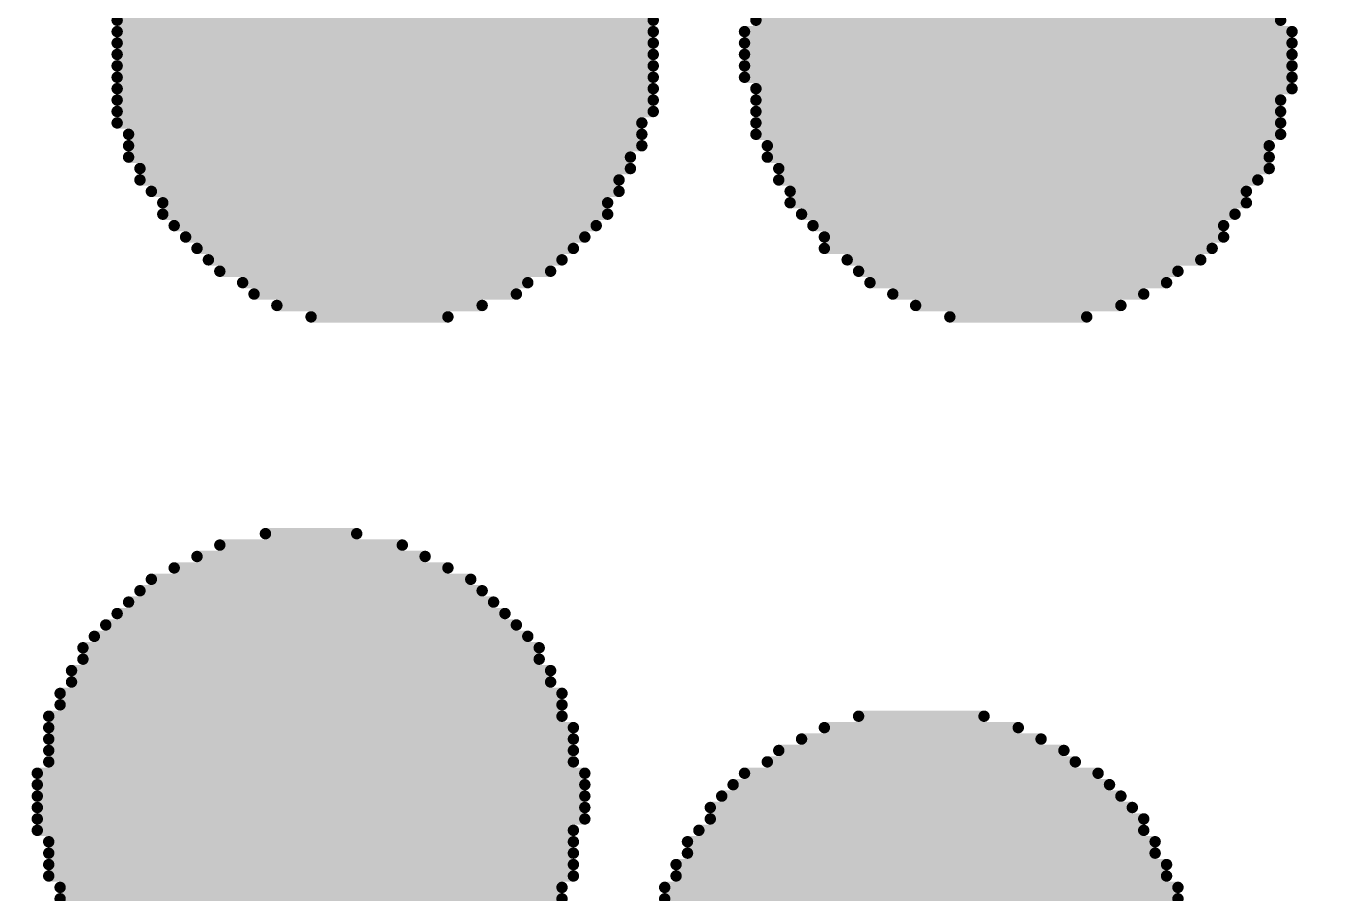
# Model space of a CAD drawing. Header units: inches. Extents: x 0 to 5455, y -5 to 5444.
# Drawn here: x 20.414 to 21.135, y 31.534 to 32.017 of the extents above; entities that cross this region are included whole.
import ezdxf

# ---------------------------------------------------------------- set-up
doc = ezdxf.new("R2010")
doc.units = ezdxf.units.IN
doc.layers.add('Bottom Overlay', color=54, linetype='Continuous')
doc.layers.add('PCBD Notes', color=76, linetype='Continuous')

# ---------------------------------------------------------------- blocks, each defined once
blk = doc.blocks.new('FIDUCIAL_IPC_7351A_31')
at = {"layer": 'PCBD Notes'}
blk.add_lwpolyline([(5, 0, 0.254, 0.254, 1), (-5, 0, 0.254, 0.254, 1)], format="xyseb", close=True, dxfattribs=at)
blk = doc.blocks.new('5394DE47_A0E8_4329_8464_7791B7C19310_33')
at = {"layer": 'Bottom Overlay'}
for points in [[(1.0747, -2.57515, 0.00635, 0.00635, 0), (0.78895, -2.57515, 0.00635, 0.00635, 0)], [(1.41125, -2.57515, 0.00635, 0.00635, 0), (1.13185, -2.57515, 0.00635, 0.00635, 0)], [(1.0747, -2.5815, 0.00635, 0.00635, 0), (0.78895, -2.5815, 0.00635, 0.00635, 0)], [(1.41125, -2.5815, 0.00635, 0.00635, 0), (1.13185, -2.5815, 0.00635, 0.00635, 0)], [(1.06835, -2.58785, 0.00635, 0.00635, 0), (0.7953, -2.58785, 0.00635, 0.00635, 0)], [(1.4176, -2.58785, 0.00635, 0.00635, 0), (1.1255, -2.58785, 0.00635, 0.00635, 0)], [(1.06835, -2.5942, 0.00635, 0.00635, 0), (0.7953, -2.5942, 0.00635, 0.00635, 0)], [(1.4176, -2.5942, 0.00635, 0.00635, 0), (1.1255, -2.5942, 0.00635, 0.00635, 0)], [(1.062, -2.60055, 0.00635, 0.00635, 0), (0.80165, -2.60055, 0.00635, 0.00635, 0)], [(1.4176, -2.60055, 0.00635, 0.00635, 0), (1.1255, -2.60055, 0.00635, 0.00635, 0)], [(1.062, -2.6069, 0.00635, 0.00635, 0), (0.80165, -2.6069, 0.00635, 0.00635, 0)], [(1.05565, -2.61325, 0.00635, 0.00635, 0), (0.808, -2.61325, 0.00635, 0.00635, 0)], [(1.4176, -2.6069, 0.00635, 0.00635, 0), (1.1255, -2.6069, 0.00635, 0.00635, 0)], [(1.42395, -2.61325, 0.00635, 0.00635, 0), (1.1255, -2.61325, 0.00635, 0.00635, 0)], [(1.0493, -2.6196, 0.00635, 0.00635, 0), (0.808, -2.6196, 0.00635, 0.00635, 0)], [(1.42395, -2.6196, 0.00635, 0.00635, 0), (1.11915, -2.6196, 0.00635, 0.00635, 0)], [(1.0493, -2.62595, 0.00635, 0.00635, 0), (0.81435, -2.62595, 0.00635, 0.00635, 0)], [(1.42395, -2.62595, 0.00635, 0.00635, 0), (1.11915, -2.62595, 0.00635, 0.00635, 0)], [(1.04295, -2.6323, 0.00635, 0.00635, 0), (0.8207, -2.6323, 0.00635, 0.00635, 0)], [(1.42395, -2.6323, 0.00635, 0.00635, 0), (1.11915, -2.6323, 0.00635, 0.00635, 0)], [(1.0366, -2.63865, 0.00635, 0.00635, 0), (0.82705, -2.63865, 0.00635, 0.00635, 0)], [(1.42395, -2.63865, 0.00635, 0.00635, 0), (1.11915, -2.63865, 0.00635, 0.00635, 0)], [(1.03025, -2.645, 0.00635, 0.00635, 0), (0.8334, -2.645, 0.00635, 0.00635, 0)], [(1.42395, -2.645, 0.00635, 0.00635, 0), (1.11915, -2.645, 0.00635, 0.00635, 0)], [(1.01755, -2.65135, 0.00635, 0.00635, 0), (0.8461, -2.65135, 0.00635, 0.00635, 0)], [(1.4176, -2.65135, 0.00635, 0.00635, 0), (1.1255, -2.65135, 0.00635, 0.00635, 0)], [(1.0112, -2.6577, 0.00635, 0.00635, 0), (0.85245, -2.6577, 0.00635, 0.00635, 0)], [(1.4176, -2.6577, 0.00635, 0.00635, 0), (1.1255, -2.6577, 0.00635, 0.00635, 0)], [(0.9985, -2.66405, 0.00635, 0.00635, 0), (0.86515, -2.66405, 0.00635, 0.00635, 0)], [(0.9858, -2.6704, 0.00635, 0.00635, 0), (0.87785, -2.6704, 0.00635, 0.00635, 0)], [(1.4176, -2.66405, 0.00635, 0.00635, 0), (1.1255, -2.66405, 0.00635, 0.00635, 0)], [(1.4176, -2.6704, 0.00635, 0.00635, 0), (1.1255, -2.6704, 0.00635, 0.00635, 0)], [(0.96675, -2.67675, 0.00635, 0.00635, 0), (0.8969, -2.67675, 0.00635, 0.00635, 0)], [(1.4176, -2.67675, 0.00635, 0.00635, 0), (1.13185, -2.67675, 0.00635, 0.00635, 0)], [(1.41125, -2.6831, 0.00635, 0.00635, 0), (1.13185, -2.6831, 0.00635, 0.00635, 0)], [(1.41125, -2.68945, 0.00635, 0.00635, 0), (1.13185, -2.68945, 0.00635, 0.00635, 0)], [(1.4049, -2.6958, 0.00635, 0.00635, 0), (1.1382, -2.6958, 0.00635, 0.00635, 0)], [(1.4049, -2.70215, 0.00635, 0.00635, 0), (1.1382, -2.70215, 0.00635, 0.00635, 0)], [(1.39855, -2.7085, 0.00635, 0.00635, 0), (1.14455, -2.7085, 0.00635, 0.00635, 0)], [(1.39855, -2.71485, 0.00635, 0.00635, 0), (1.14455, -2.71485, 0.00635, 0.00635, 0)], [(1.3922, -2.7212, 0.00635, 0.00635, 0), (1.1509, -2.7212, 0.00635, 0.00635, 0)], [(1.38585, -2.72755, 0.00635, 0.00635, 0), (1.15725, -2.72755, 0.00635, 0.00635, 0)], [(1.3795, -2.7339, 0.00635, 0.00635, 0), (1.1636, -2.7339, 0.00635, 0.00635, 0)], [(1.37315, -2.74025, 0.00635, 0.00635, 0), (1.16995, -2.74025, 0.00635, 0.00635, 0)], [(1.3668, -2.7466, 0.00635, 0.00635, 0), (1.1763, -2.7466, 0.00635, 0.00635, 0)], [(1.36045, -2.75295, 0.00635, 0.00635, 0), (1.18265, -2.75295, 0.00635, 0.00635, 0)], [(1.34775, -2.7593, 0.00635, 0.00635, 0), (1.19535, -2.7593, 0.00635, 0.00635, 0)], [(1.33505, -2.76565, 0.00635, 0.00635, 0), (1.20805, -2.76565, 0.00635, 0.00635, 0)], [(1.32235, -2.772, 0.00635, 0.00635, 0), (1.22075, -2.772, 0.00635, 0.00635, 0)], [(1.29695, -2.77835, 0.00635, 0.00635, 0), (1.24615, -2.77835, 0.00635, 0.00635, 0)], [(0.91595, -2.899, 0.00635, 0.00635, 0), (0.83975, -2.899, 0.00635, 0.00635, 0)], [(1.27155, -2.899, 0.00635, 0.00635, 0), (1.19535, -2.899, 0.00635, 0.00635, 0)], [(0.935, -2.90535, 0.00635, 0.00635, 0), (0.8207, -2.90535, 0.00635, 0.00635, 0)], [(1.2906, -2.90535, 0.00635, 0.00635, 0), (1.1763, -2.90535, 0.00635, 0.00635, 0)], [(0.9477, -2.9117, 0.00635, 0.00635, 0), (0.808, -2.9117, 0.00635, 0.00635, 0)], [(1.3033, -2.9117, 0.00635, 0.00635, 0), (1.15725, -2.9117, 0.00635, 0.00635, 0)], [(0.9604, -2.91805, 0.00635, 0.00635, 0), (0.7953, -2.91805, 0.00635, 0.00635, 0)], [(1.30965, -2.91805, 0.00635, 0.00635, 0), (1.1509, -2.91805, 0.00635, 0.00635, 0)], [(0.96675, -2.9244, 0.00635, 0.00635, 0), (0.78895, -2.9244, 0.00635, 0.00635, 0)], [(1.32235, -2.9244, 0.00635, 0.00635, 0), (1.1382, -2.9244, 0.00635, 0.00635, 0)], [(0.9858, -2.9371, 0.00635, 0.00635, 0), (0.7699, -2.9371, 0.00635, 0.00635, 0)], [(0.9731, -2.93075, 0.00635, 0.00635, 0), (0.77625, -2.93075, 0.00635, 0.00635, 0)], [(1.33505, -2.9371, 0.00635, 0.00635, 0), (1.1255, -2.9371, 0.00635, 0.00635, 0)], [(1.3287, -2.93075, 0.00635, 0.00635, 0), (1.13185, -2.93075, 0.00635, 0.00635, 0)], [(0.9858, -2.94345, 0.00635, 0.00635, 0), (0.76355, -2.94345, 0.00635, 0.00635, 0)], [(1.3414, -2.94345, 0.00635, 0.00635, 0), (1.11915, -2.94345, 0.00635, 0.00635, 0)], [(0.99215, -2.9498, 0.00635, 0.00635, 0), (0.76355, -2.9498, 0.00635, 0.00635, 0)], [(1.34775, -2.9498, 0.00635, 0.00635, 0), (1.1128, -2.9498, 0.00635, 0.00635, 0)], [(0.9985, -2.95615, 0.00635, 0.00635, 0), (0.7572, -2.95615, 0.00635, 0.00635, 0)], [(1.3541, -2.95615, 0.00635, 0.00635, 0), (1.10645, -2.95615, 0.00635, 0.00635, 0)], [(1.00485, -2.9625, 0.00635, 0.00635, 0), (0.75085, -2.9625, 0.00635, 0.00635, 0)], [(1.3541, -2.9625, 0.00635, 0.00635, 0), (1.10645, -2.9625, 0.00635, 0.00635, 0)], [(1.00485, -2.96885, 0.00635, 0.00635, 0), (0.75085, -2.96885, 0.00635, 0.00635, 0)], [(1.36045, -2.96885, 0.00635, 0.00635, 0), (1.1001, -2.96885, 0.00635, 0.00635, 0)], [(1.0112, -2.9752, 0.00635, 0.00635, 0), (0.7445, -2.9752, 0.00635, 0.00635, 0)], [(1.3668, -2.9752, 0.00635, 0.00635, 0), (1.1001, -2.9752, 0.00635, 0.00635, 0)], [(1.0112, -2.98155, 0.00635, 0.00635, 0), (0.73815, -2.98155, 0.00635, 0.00635, 0)], [(1.01755, -2.9879, 0.00635, 0.00635, 0), (0.73815, -2.9879, 0.00635, 0.00635, 0)], [(1.3668, -2.98155, 0.00635, 0.00635, 0), (1.09375, -2.98155, 0.00635, 0.00635, 0)], [(1.37315, -2.9879, 0.00635, 0.00635, 0), (1.09375, -2.9879, 0.00635, 0.00635, 0)], [(1.01755, -2.99425, 0.00635, 0.00635, 0), (0.73815, -2.99425, 0.00635, 0.00635, 0)], [(1.37315, -2.99425, 0.00635, 0.00635, 0), (1.0874, -2.99425, 0.00635, 0.00635, 0)], [(1.0239, -3.0006, 0.00635, 0.00635, 0), (0.7318, -3.0006, 0.00635, 0.00635, 0)], [(1.37315, -3.0006, 0.00635, 0.00635, 0), (1.0874, -3.0006, 0.00635, 0.00635, 0)], [(1.0239, -3.00695, 0.00635, 0.00635, 0), (0.7318, -3.00695, 0.00635, 0.00635, 0)], [(1.3795, -3.00695, 0.00635, 0.00635, 0), (1.0874, -3.00695, 0.00635, 0.00635, 0)], [(1.0239, -3.0133, 0.00635, 0.00635, 0), (0.7318, -3.0133, 0.00635, 0.00635, 0)], [(1.3795, -3.0133, 0.00635, 0.00635, 0), (1.08105, -3.0133, 0.00635, 0.00635, 0)], [(1.0239, -3.01965, 0.00635, 0.00635, 0), (0.7318, -3.01965, 0.00635, 0.00635, 0)], [(1.3795, -3.01965, 0.00635, 0.00635, 0), (1.08105, -3.01965, 0.00635, 0.00635, 0)], [(1.0239, -3.026, 0.00635, 0.00635, 0), (0.72545, -3.026, 0.00635, 0.00635, 0)], [(1.3795, -3.026, 0.00635, 0.00635, 0), (1.08105, -3.026, 0.00635, 0.00635, 0)], [(1.03025, -3.03235, 0.00635, 0.00635, 0), (0.72545, -3.03235, 0.00635, 0.00635, 0)], [(1.03025, -3.0387, 0.00635, 0.00635, 0), (0.72545, -3.0387, 0.00635, 0.00635, 0)], [(1.3795, -3.03235, 0.00635, 0.00635, 0), (1.08105, -3.03235, 0.00635, 0.00635, 0)], [(1.3795, -3.0387, 0.00635, 0.00635, 0), (1.08105, -3.0387, 0.00635, 0.00635, 0)], [(1.03025, -3.04505, 0.00635, 0.00635, 0), (0.72545, -3.04505, 0.00635, 0.00635, 0)], [(1.3795, -3.04505, 0.00635, 0.00635, 0), (1.08105, -3.04505, 0.00635, 0.00635, 0)], [(1.03025, -3.0514, 0.00635, 0.00635, 0), (0.72545, -3.0514, 0.00635, 0.00635, 0)], [(1.3795, -3.0514, 0.00635, 0.00635, 0), (1.08105, -3.0514, 0.00635, 0.00635, 0)], [(1.03025, -3.05775, 0.00635, 0.00635, 0), (0.72545, -3.05775, 0.00635, 0.00635, 0)], [(1.3795, -3.05775, 0.00635, 0.00635, 0), (1.08105, -3.05775, 0.00635, 0.00635, 0)], [(1.0239, -3.0641, 0.00635, 0.00635, 0), (0.7318, -3.0641, 0.00635, 0.00635, 0)], [(1.3795, -3.0641, 0.00635, 0.00635, 0), (1.08105, -3.0641, 0.00635, 0.00635, 0)]]:
    blk.add_lwpolyline(points, format="xyseb", dxfattribs=at)
for points in [[(0.78736, -2.57515, 0.00317, 0.00317, 1), (0.79054, -2.57515, 0.00317, 0.00317, 1)], [(1.07311, -2.57515, 0.00317, 0.00317, 1), (1.07629, -2.57515, 0.00317, 0.00317, 1)], [(1.13026, -2.57515, 0.00317, 0.00317, 1), (1.13344, -2.57515, 0.00317, 0.00317, 1)], [(1.40966, -2.57515, 0.00317, 0.00317, 1), (1.41284, -2.57515, 0.00317, 0.00317, 1)], [(0.78736, -2.5815, 0.00317, 0.00317, 1), (0.79054, -2.5815, 0.00317, 0.00317, 1)], [(1.07311, -2.5815, 0.00317, 0.00317, 1), (1.07629, -2.5815, 0.00317, 0.00317, 1)], [(1.13026, -2.5815, 0.00317, 0.00317, 1), (1.13344, -2.5815, 0.00317, 0.00317, 1)], [(1.40966, -2.5815, 0.00317, 0.00317, 1), (1.41284, -2.5815, 0.00317, 0.00317, 1)], [(0.79371, -2.58785, 0.00317, 0.00317, 1), (0.79689, -2.58785, 0.00317, 0.00317, 1)], [(1.06676, -2.58785, 0.00317, 0.00317, 1), (1.06994, -2.58785, 0.00317, 0.00317, 1)], [(1.12391, -2.58785, 0.00317, 0.00317, 1), (1.12709, -2.58785, 0.00317, 0.00317, 1)], [(1.41601, -2.58785, 0.00317, 0.00317, 1), (1.41919, -2.58785, 0.00317, 0.00317, 1)], [(0.79371, -2.5942, 0.00317, 0.00317, 1), (0.79689, -2.5942, 0.00317, 0.00317, 1)], [(1.06676, -2.5942, 0.00317, 0.00317, 1), (1.06994, -2.5942, 0.00317, 0.00317, 1)], [(1.12391, -2.5942, 0.00317, 0.00317, 1), (1.12709, -2.5942, 0.00317, 0.00317, 1)], [(1.41601, -2.5942, 0.00317, 0.00317, 1), (1.41919, -2.5942, 0.00317, 0.00317, 1)], [(0.80006, -2.60055, 0.00317, 0.00317, 1), (0.80324, -2.60055, 0.00317, 0.00317, 1)], [(1.06041, -2.60055, 0.00317, 0.00317, 1), (1.06359, -2.60055, 0.00317, 0.00317, 1)], [(1.12391, -2.60055, 0.00317, 0.00317, 1), (1.12709, -2.60055, 0.00317, 0.00317, 1)], [(1.41601, -2.60055, 0.00317, 0.00317, 1), (1.41919, -2.60055, 0.00317, 0.00317, 1)], [(0.80006, -2.6069, 0.00317, 0.00317, 1), (0.80324, -2.6069, 0.00317, 0.00317, 1)], [(0.80641, -2.61325, 0.00317, 0.00317, 1), (0.80959, -2.61325, 0.00317, 0.00317, 1)], [(1.05406, -2.61325, 0.00317, 0.00317, 1), (1.05724, -2.61325, 0.00317, 0.00317, 1)], [(1.06041, -2.6069, 0.00317, 0.00317, 1), (1.06359, -2.6069, 0.00317, 0.00317, 1)], [(1.12391, -2.6069, 0.00317, 0.00317, 1), (1.12709, -2.6069, 0.00317, 0.00317, 1)], [(1.12391, -2.61325, 0.00317, 0.00317, 1), (1.12709, -2.61325, 0.00317, 0.00317, 1)], [(1.41601, -2.6069, 0.00317, 0.00317, 1), (1.41919, -2.6069, 0.00317, 0.00317, 1)], [(1.42236, -2.61325, 0.00317, 0.00317, 1), (1.42554, -2.61325, 0.00317, 0.00317, 1)], [(0.80641, -2.6196, 0.00317, 0.00317, 1), (0.80959, -2.6196, 0.00317, 0.00317, 1)], [(1.04771, -2.6196, 0.00317, 0.00317, 1), (1.05089, -2.6196, 0.00317, 0.00317, 1)], [(1.11756, -2.6196, 0.00317, 0.00317, 1), (1.12074, -2.6196, 0.00317, 0.00317, 1)], [(1.42236, -2.6196, 0.00317, 0.00317, 1), (1.42554, -2.6196, 0.00317, 0.00317, 1)], [(0.81276, -2.62595, 0.00317, 0.00317, 1), (0.81594, -2.62595, 0.00317, 0.00317, 1)], [(1.04771, -2.62595, 0.00317, 0.00317, 1), (1.05089, -2.62595, 0.00317, 0.00317, 1)], [(1.11756, -2.62595, 0.00317, 0.00317, 1), (1.12074, -2.62595, 0.00317, 0.00317, 1)], [(1.42236, -2.62595, 0.00317, 0.00317, 1), (1.42554, -2.62595, 0.00317, 0.00317, 1)], [(0.81911, -2.6323, 0.00317, 0.00317, 1), (0.82229, -2.6323, 0.00317, 0.00317, 1)], [(1.04136, -2.6323, 0.00317, 0.00317, 1), (1.04454, -2.6323, 0.00317, 0.00317, 1)], [(1.11756, -2.6323, 0.00317, 0.00317, 1), (1.12074, -2.6323, 0.00317, 0.00317, 1)], [(1.42236, -2.6323, 0.00317, 0.00317, 1), (1.42554, -2.6323, 0.00317, 0.00317, 1)], [(0.82546, -2.63865, 0.00317, 0.00317, 1), (0.82864, -2.63865, 0.00317, 0.00317, 1)], [(1.03501, -2.63865, 0.00317, 0.00317, 1), (1.03819, -2.63865, 0.00317, 0.00317, 1)], [(1.11756, -2.63865, 0.00317, 0.00317, 1), (1.12074, -2.63865, 0.00317, 0.00317, 1)], [(1.42236, -2.63865, 0.00317, 0.00317, 1), (1.42554, -2.63865, 0.00317, 0.00317, 1)], [(0.83181, -2.645, 0.00317, 0.00317, 1), (0.83499, -2.645, 0.00317, 0.00317, 1)], [(1.02866, -2.645, 0.00317, 0.00317, 1), (1.03184, -2.645, 0.00317, 0.00317, 1)], [(1.11756, -2.645, 0.00317, 0.00317, 1), (1.12074, -2.645, 0.00317, 0.00317, 1)], [(1.42236, -2.645, 0.00317, 0.00317, 1), (1.42554, -2.645, 0.00317, 0.00317, 1)], [(0.84451, -2.65135, 0.00317, 0.00317, 1), (0.84769, -2.65135, 0.00317, 0.00317, 1)], [(1.01596, -2.65135, 0.00317, 0.00317, 1), (1.01914, -2.65135, 0.00317, 0.00317, 1)], [(1.12391, -2.65135, 0.00317, 0.00317, 1), (1.12709, -2.65135, 0.00317, 0.00317, 1)], [(1.41601, -2.65135, 0.00317, 0.00317, 1), (1.41919, -2.65135, 0.00317, 0.00317, 1)], [(0.85086, -2.6577, 0.00317, 0.00317, 1), (0.85404, -2.6577, 0.00317, 0.00317, 1)], [(1.00961, -2.6577, 0.00317, 0.00317, 1), (1.01279, -2.6577, 0.00317, 0.00317, 1)], [(1.12391, -2.6577, 0.00317, 0.00317, 1), (1.12709, -2.6577, 0.00317, 0.00317, 1)], [(1.41601, -2.6577, 0.00317, 0.00317, 1), (1.41919, -2.6577, 0.00317, 0.00317, 1)], [(0.86356, -2.66405, 0.00317, 0.00317, 1), (0.86674, -2.66405, 0.00317, 0.00317, 1)], [(0.87626, -2.6704, 0.00317, 0.00317, 1), (0.87944, -2.6704, 0.00317, 0.00317, 1)], [(0.98421, -2.6704, 0.00317, 0.00317, 1), (0.98739, -2.6704, 0.00317, 0.00317, 1)], [(0.99691, -2.66405, 0.00317, 0.00317, 1), (1.00009, -2.66405, 0.00317, 0.00317, 1)], [(1.12391, -2.66405, 0.00317, 0.00317, 1), (1.12709, -2.66405, 0.00317, 0.00317, 1)], [(1.12391, -2.6704, 0.00317, 0.00317, 1), (1.12709, -2.6704, 0.00317, 0.00317, 1)], [(1.41601, -2.66405, 0.00317, 0.00317, 1), (1.41919, -2.66405, 0.00317, 0.00317, 1)], [(1.41601, -2.6704, 0.00317, 0.00317, 1), (1.41919, -2.6704, 0.00317, 0.00317, 1)], [(0.89531, -2.67675, 0.00317, 0.00317, 1), (0.89849, -2.67675, 0.00317, 0.00317, 1)], [(0.96516, -2.67675, 0.00317, 0.00317, 1), (0.96834, -2.67675, 0.00317, 0.00317, 1)], [(1.13026, -2.67675, 0.00317, 0.00317, 1), (1.13344, -2.67675, 0.00317, 0.00317, 1)], [(1.41601, -2.67675, 0.00317, 0.00317, 1), (1.41919, -2.67675, 0.00317, 0.00317, 1)], [(1.13026, -2.6831, 0.00317, 0.00317, 1), (1.13344, -2.6831, 0.00317, 0.00317, 1)], [(1.40966, -2.6831, 0.00317, 0.00317, 1), (1.41284, -2.6831, 0.00317, 0.00317, 1)], [(1.13026, -2.68945, 0.00317, 0.00317, 1), (1.13344, -2.68945, 0.00317, 0.00317, 1)], [(1.40966, -2.68945, 0.00317, 0.00317, 1), (1.41284, -2.68945, 0.00317, 0.00317, 1)], [(1.13661, -2.6958, 0.00317, 0.00317, 1), (1.13979, -2.6958, 0.00317, 0.00317, 1)], [(1.40331, -2.6958, 0.00317, 0.00317, 1), (1.40649, -2.6958, 0.00317, 0.00317, 1)], [(1.13661, -2.70215, 0.00317, 0.00317, 1), (1.13979, -2.70215, 0.00317, 0.00317, 1)], [(1.40331, -2.70215, 0.00317, 0.00317, 1), (1.40649, -2.70215, 0.00317, 0.00317, 1)], [(1.14296, -2.7085, 0.00317, 0.00317, 1), (1.14614, -2.7085, 0.00317, 0.00317, 1)], [(1.39696, -2.7085, 0.00317, 0.00317, 1), (1.40014, -2.7085, 0.00317, 0.00317, 1)], [(1.14296, -2.71485, 0.00317, 0.00317, 1), (1.14614, -2.71485, 0.00317, 0.00317, 1)], [(1.14931, -2.7212, 0.00317, 0.00317, 1), (1.15249, -2.7212, 0.00317, 0.00317, 1)], [(1.39061, -2.7212, 0.00317, 0.00317, 1), (1.39379, -2.7212, 0.00317, 0.00317, 1)], [(1.39696, -2.71485, 0.00317, 0.00317, 1), (1.40014, -2.71485, 0.00317, 0.00317, 1)], [(1.15566, -2.72755, 0.00317, 0.00317, 1), (1.15884, -2.72755, 0.00317, 0.00317, 1)], [(1.38426, -2.72755, 0.00317, 0.00317, 1), (1.38744, -2.72755, 0.00317, 0.00317, 1)], [(1.16201, -2.7339, 0.00317, 0.00317, 1), (1.16519, -2.7339, 0.00317, 0.00317, 1)], [(1.37791, -2.7339, 0.00317, 0.00317, 1), (1.38109, -2.7339, 0.00317, 0.00317, 1)], [(1.16836, -2.74025, 0.00317, 0.00317, 1), (1.17154, -2.74025, 0.00317, 0.00317, 1)], [(1.37156, -2.74025, 0.00317, 0.00317, 1), (1.37474, -2.74025, 0.00317, 0.00317, 1)], [(1.17471, -2.7466, 0.00317, 0.00317, 1), (1.17789, -2.7466, 0.00317, 0.00317, 1)], [(1.36521, -2.7466, 0.00317, 0.00317, 1), (1.36839, -2.7466, 0.00317, 0.00317, 1)], [(1.18106, -2.75295, 0.00317, 0.00317, 1), (1.18424, -2.75295, 0.00317, 0.00317, 1)], [(1.35886, -2.75295, 0.00317, 0.00317, 1), (1.36204, -2.75295, 0.00317, 0.00317, 1)], [(1.19376, -2.7593, 0.00317, 0.00317, 1), (1.19694, -2.7593, 0.00317, 0.00317, 1)], [(1.34616, -2.7593, 0.00317, 0.00317, 1), (1.34934, -2.7593, 0.00317, 0.00317, 1)], [(1.20646, -2.76565, 0.00317, 0.00317, 1), (1.20964, -2.76565, 0.00317, 0.00317, 1)], [(1.33346, -2.76565, 0.00317, 0.00317, 1), (1.33664, -2.76565, 0.00317, 0.00317, 1)], [(1.21916, -2.772, 0.00317, 0.00317, 1), (1.22234, -2.772, 0.00317, 0.00317, 1)], [(1.24456, -2.77835, 0.00317, 0.00317, 1), (1.24774, -2.77835, 0.00317, 0.00317, 1)], [(1.29536, -2.77835, 0.00317, 0.00317, 1), (1.29854, -2.77835, 0.00317, 0.00317, 1)], [(1.32076, -2.772, 0.00317, 0.00317, 1), (1.32394, -2.772, 0.00317, 0.00317, 1)], [(0.83816, -2.899, 0.00317, 0.00317, 1), (0.84134, -2.899, 0.00317, 0.00317, 1)], [(0.91436, -2.899, 0.00317, 0.00317, 1), (0.91754, -2.899, 0.00317, 0.00317, 1)], [(1.19376, -2.899, 0.00317, 0.00317, 1), (1.19694, -2.899, 0.00317, 0.00317, 1)], [(1.26996, -2.899, 0.00317, 0.00317, 1), (1.27314, -2.899, 0.00317, 0.00317, 1)], [(0.81911, -2.90535, 0.00317, 0.00317, 1), (0.82229, -2.90535, 0.00317, 0.00317, 1)], [(0.93341, -2.90535, 0.00317, 0.00317, 1), (0.93659, -2.90535, 0.00317, 0.00317, 1)], [(1.17471, -2.90535, 0.00317, 0.00317, 1), (1.17789, -2.90535, 0.00317, 0.00317, 1)], [(1.28901, -2.90535, 0.00317, 0.00317, 1), (1.29219, -2.90535, 0.00317, 0.00317, 1)], [(0.80641, -2.9117, 0.00317, 0.00317, 1), (0.80959, -2.9117, 0.00317, 0.00317, 1)], [(0.94611, -2.9117, 0.00317, 0.00317, 1), (0.94929, -2.9117, 0.00317, 0.00317, 1)], [(1.15566, -2.9117, 0.00317, 0.00317, 1), (1.15884, -2.9117, 0.00317, 0.00317, 1)], [(1.30171, -2.9117, 0.00317, 0.00317, 1), (1.30489, -2.9117, 0.00317, 0.00317, 1)], [(0.79371, -2.91805, 0.00317, 0.00317, 1), (0.79689, -2.91805, 0.00317, 0.00317, 1)], [(0.95881, -2.91805, 0.00317, 0.00317, 1), (0.96199, -2.91805, 0.00317, 0.00317, 1)], [(1.14931, -2.91805, 0.00317, 0.00317, 1), (1.15249, -2.91805, 0.00317, 0.00317, 1)], [(1.30806, -2.91805, 0.00317, 0.00317, 1), (1.31124, -2.91805, 0.00317, 0.00317, 1)], [(0.78736, -2.9244, 0.00317, 0.00317, 1), (0.79054, -2.9244, 0.00317, 0.00317, 1)], [(0.96516, -2.9244, 0.00317, 0.00317, 1), (0.96834, -2.9244, 0.00317, 0.00317, 1)], [(1.13661, -2.9244, 0.00317, 0.00317, 1), (1.13979, -2.9244, 0.00317, 0.00317, 1)], [(1.32076, -2.9244, 0.00317, 0.00317, 1), (1.32394, -2.9244, 0.00317, 0.00317, 1)], [(0.76831, -2.9371, 0.00317, 0.00317, 1), (0.77149, -2.9371, 0.00317, 0.00317, 1)], [(0.77466, -2.93075, 0.00317, 0.00317, 1), (0.77784, -2.93075, 0.00317, 0.00317, 1)], [(0.97151, -2.93075, 0.00317, 0.00317, 1), (0.97469, -2.93075, 0.00317, 0.00317, 1)], [(0.98421, -2.9371, 0.00317, 0.00317, 1), (0.98739, -2.9371, 0.00317, 0.00317, 1)], [(1.12391, -2.9371, 0.00317, 0.00317, 1), (1.12709, -2.9371, 0.00317, 0.00317, 1)], [(1.13026, -2.93075, 0.00317, 0.00317, 1), (1.13344, -2.93075, 0.00317, 0.00317, 1)], [(1.32711, -2.93075, 0.00317, 0.00317, 1), (1.33029, -2.93075, 0.00317, 0.00317, 1)], [(1.33346, -2.9371, 0.00317, 0.00317, 1), (1.33664, -2.9371, 0.00317, 0.00317, 1)], [(0.76196, -2.94345, 0.00317, 0.00317, 1), (0.76514, -2.94345, 0.00317, 0.00317, 1)], [(0.98421, -2.94345, 0.00317, 0.00317, 1), (0.98739, -2.94345, 0.00317, 0.00317, 1)], [(1.11756, -2.94345, 0.00317, 0.00317, 1), (1.12074, -2.94345, 0.00317, 0.00317, 1)], [(1.33981, -2.94345, 0.00317, 0.00317, 1), (1.34299, -2.94345, 0.00317, 0.00317, 1)], [(0.76196, -2.9498, 0.00317, 0.00317, 1), (0.76514, -2.9498, 0.00317, 0.00317, 1)], [(0.99056, -2.9498, 0.00317, 0.00317, 1), (0.99374, -2.9498, 0.00317, 0.00317, 1)], [(1.11121, -2.9498, 0.00317, 0.00317, 1), (1.11439, -2.9498, 0.00317, 0.00317, 1)], [(1.34616, -2.9498, 0.00317, 0.00317, 1), (1.34934, -2.9498, 0.00317, 0.00317, 1)], [(0.75561, -2.95615, 0.00317, 0.00317, 1), (0.75879, -2.95615, 0.00317, 0.00317, 1)], [(0.99691, -2.95615, 0.00317, 0.00317, 1), (1.00009, -2.95615, 0.00317, 0.00317, 1)], [(1.10486, -2.95615, 0.00317, 0.00317, 1), (1.10804, -2.95615, 0.00317, 0.00317, 1)], [(1.35251, -2.95615, 0.00317, 0.00317, 1), (1.35569, -2.95615, 0.00317, 0.00317, 1)], [(0.74926, -2.9625, 0.00317, 0.00317, 1), (0.75244, -2.9625, 0.00317, 0.00317, 1)], [(1.00326, -2.9625, 0.00317, 0.00317, 1), (1.00644, -2.9625, 0.00317, 0.00317, 1)], [(1.10486, -2.9625, 0.00317, 0.00317, 1), (1.10804, -2.9625, 0.00317, 0.00317, 1)], [(1.35251, -2.9625, 0.00317, 0.00317, 1), (1.35569, -2.9625, 0.00317, 0.00317, 1)], [(0.74926, -2.96885, 0.00317, 0.00317, 1), (0.75244, -2.96885, 0.00317, 0.00317, 1)], [(1.00326, -2.96885, 0.00317, 0.00317, 1), (1.00644, -2.96885, 0.00317, 0.00317, 1)], [(1.09851, -2.96885, 0.00317, 0.00317, 1), (1.10169, -2.96885, 0.00317, 0.00317, 1)], [(1.35886, -2.96885, 0.00317, 0.00317, 1), (1.36204, -2.96885, 0.00317, 0.00317, 1)], [(0.74291, -2.9752, 0.00317, 0.00317, 1), (0.74609, -2.9752, 0.00317, 0.00317, 1)], [(1.00961, -2.9752, 0.00317, 0.00317, 1), (1.01279, -2.9752, 0.00317, 0.00317, 1)], [(1.09851, -2.9752, 0.00317, 0.00317, 1), (1.10169, -2.9752, 0.00317, 0.00317, 1)], [(1.36521, -2.9752, 0.00317, 0.00317, 1), (1.36839, -2.9752, 0.00317, 0.00317, 1)], [(0.73656, -2.98155, 0.00317, 0.00317, 1), (0.73974, -2.98155, 0.00317, 0.00317, 1)], [(0.73656, -2.9879, 0.00317, 0.00317, 1), (0.73974, -2.9879, 0.00317, 0.00317, 1)], [(1.00961, -2.98155, 0.00317, 0.00317, 1), (1.01279, -2.98155, 0.00317, 0.00317, 1)], [(1.01596, -2.9879, 0.00317, 0.00317, 1), (1.01914, -2.9879, 0.00317, 0.00317, 1)], [(1.09216, -2.98155, 0.00317, 0.00317, 1), (1.09534, -2.98155, 0.00317, 0.00317, 1)], [(1.09216, -2.9879, 0.00317, 0.00317, 1), (1.09534, -2.9879, 0.00317, 0.00317, 1)], [(1.36521, -2.98155, 0.00317, 0.00317, 1), (1.36839, -2.98155, 0.00317, 0.00317, 1)], [(1.37156, -2.9879, 0.00317, 0.00317, 1), (1.37474, -2.9879, 0.00317, 0.00317, 1)], [(0.73656, -2.99425, 0.00317, 0.00317, 1), (0.73974, -2.99425, 0.00317, 0.00317, 1)], [(1.01596, -2.99425, 0.00317, 0.00317, 1), (1.01914, -2.99425, 0.00317, 0.00317, 1)], [(1.08581, -2.99425, 0.00317, 0.00317, 1), (1.08899, -2.99425, 0.00317, 0.00317, 1)], [(1.37156, -2.99425, 0.00317, 0.00317, 1), (1.37474, -2.99425, 0.00317, 0.00317, 1)], [(0.73021, -3.0006, 0.00317, 0.00317, 1), (0.73339, -3.0006, 0.00317, 0.00317, 1)], [(1.02231, -3.0006, 0.00317, 0.00317, 1), (1.02549, -3.0006, 0.00317, 0.00317, 1)], [(1.08581, -3.0006, 0.00317, 0.00317, 1), (1.08899, -3.0006, 0.00317, 0.00317, 1)], [(1.37156, -3.0006, 0.00317, 0.00317, 1), (1.37474, -3.0006, 0.00317, 0.00317, 1)], [(0.73021, -3.00695, 0.00317, 0.00317, 1), (0.73339, -3.00695, 0.00317, 0.00317, 1)], [(1.02231, -3.00695, 0.00317, 0.00317, 1), (1.02549, -3.00695, 0.00317, 0.00317, 1)], [(1.08581, -3.00695, 0.00317, 0.00317, 1), (1.08899, -3.00695, 0.00317, 0.00317, 1)], [(1.37791, -3.00695, 0.00317, 0.00317, 1), (1.38109, -3.00695, 0.00317, 0.00317, 1)], [(0.73021, -3.0133, 0.00317, 0.00317, 1), (0.73339, -3.0133, 0.00317, 0.00317, 1)], [(1.02231, -3.0133, 0.00317, 0.00317, 1), (1.02549, -3.0133, 0.00317, 0.00317, 1)], [(1.07946, -3.0133, 0.00317, 0.00317, 1), (1.08264, -3.0133, 0.00317, 0.00317, 1)], [(1.37791, -3.0133, 0.00317, 0.00317, 1), (1.38109, -3.0133, 0.00317, 0.00317, 1)], [(0.73021, -3.01965, 0.00317, 0.00317, 1), (0.73339, -3.01965, 0.00317, 0.00317, 1)], [(1.02231, -3.01965, 0.00317, 0.00317, 1), (1.02549, -3.01965, 0.00317, 0.00317, 1)], [(1.07946, -3.01965, 0.00317, 0.00317, 1), (1.08264, -3.01965, 0.00317, 0.00317, 1)], [(1.37791, -3.01965, 0.00317, 0.00317, 1), (1.38109, -3.01965, 0.00317, 0.00317, 1)], [(0.72386, -3.026, 0.00317, 0.00317, 1), (0.72704, -3.026, 0.00317, 0.00317, 1)], [(1.02231, -3.026, 0.00317, 0.00317, 1), (1.02549, -3.026, 0.00317, 0.00317, 1)], [(1.07946, -3.026, 0.00317, 0.00317, 1), (1.08264, -3.026, 0.00317, 0.00317, 1)], [(1.37791, -3.026, 0.00317, 0.00317, 1), (1.38109, -3.026, 0.00317, 0.00317, 1)], [(0.72386, -3.03235, 0.00317, 0.00317, 1), (0.72704, -3.03235, 0.00317, 0.00317, 1)], [(0.72386, -3.0387, 0.00317, 0.00317, 1), (0.72704, -3.0387, 0.00317, 0.00317, 1)], [(1.02866, -3.03235, 0.00317, 0.00317, 1), (1.03184, -3.03235, 0.00317, 0.00317, 1)], [(1.02866, -3.0387, 0.00317, 0.00317, 1), (1.03184, -3.0387, 0.00317, 0.00317, 1)], [(1.07946, -3.03235, 0.00317, 0.00317, 1), (1.08264, -3.03235, 0.00317, 0.00317, 1)], [(1.07946, -3.0387, 0.00317, 0.00317, 1), (1.08264, -3.0387, 0.00317, 0.00317, 1)], [(1.37791, -3.03235, 0.00317, 0.00317, 1), (1.38109, -3.03235, 0.00317, 0.00317, 1)], [(1.37791, -3.0387, 0.00317, 0.00317, 1), (1.38109, -3.0387, 0.00317, 0.00317, 1)], [(0.72386, -3.04505, 0.00317, 0.00317, 1), (0.72704, -3.04505, 0.00317, 0.00317, 1)], [(1.02866, -3.04505, 0.00317, 0.00317, 1), (1.03184, -3.04505, 0.00317, 0.00317, 1)], [(1.07946, -3.04505, 0.00317, 0.00317, 1), (1.08264, -3.04505, 0.00317, 0.00317, 1)], [(1.37791, -3.04505, 0.00317, 0.00317, 1), (1.38109, -3.04505, 0.00317, 0.00317, 1)], [(0.72386, -3.0514, 0.00317, 0.00317, 1), (0.72704, -3.0514, 0.00317, 0.00317, 1)], [(1.02866, -3.0514, 0.00317, 0.00317, 1), (1.03184, -3.0514, 0.00317, 0.00317, 1)], [(1.07946, -3.0514, 0.00317, 0.00317, 1), (1.08264, -3.0514, 0.00317, 0.00317, 1)], [(1.37791, -3.0514, 0.00317, 0.00317, 1), (1.38109, -3.0514, 0.00317, 0.00317, 1)], [(0.72386, -3.05775, 0.00317, 0.00317, 1), (0.72704, -3.05775, 0.00317, 0.00317, 1)], [(1.02866, -3.05775, 0.00317, 0.00317, 1), (1.03184, -3.05775, 0.00317, 0.00317, 1)], [(1.07946, -3.05775, 0.00317, 0.00317, 1), (1.08264, -3.05775, 0.00317, 0.00317, 1)], [(1.37791, -3.05775, 0.00317, 0.00317, 1), (1.38109, -3.05775, 0.00317, 0.00317, 1)], [(0.73021, -3.0641, 0.00317, 0.00317, 1), (0.73339, -3.0641, 0.00317, 0.00317, 1)], [(1.02231, -3.0641, 0.00317, 0.00317, 1), (1.02549, -3.0641, 0.00317, 0.00317, 1)], [(1.07946, -3.0641, 0.00317, 0.00317, 1), (1.08264, -3.0641, 0.00317, 0.00317, 1)], [(1.37791, -3.0641, 0.00317, 0.00317, 1), (1.38109, -3.0641, 0.00317, 0.00317, 1)]]:
    blk.add_lwpolyline(points, format="xyseb", close=True, dxfattribs=at)

msp = doc.modelspace()

# ---------------------------------------------------------------- block references
msp.add_blockref('FIDUCIAL_IPC_7351A_31', (21, 34))
at = {"rotation": 180}
msp.add_blockref('5394DE47_A0E8_4329_8464_7791B7C19310_33', (21.844, 28.956), dxfattribs=at)

doc.saveas('drawing.dxf')
